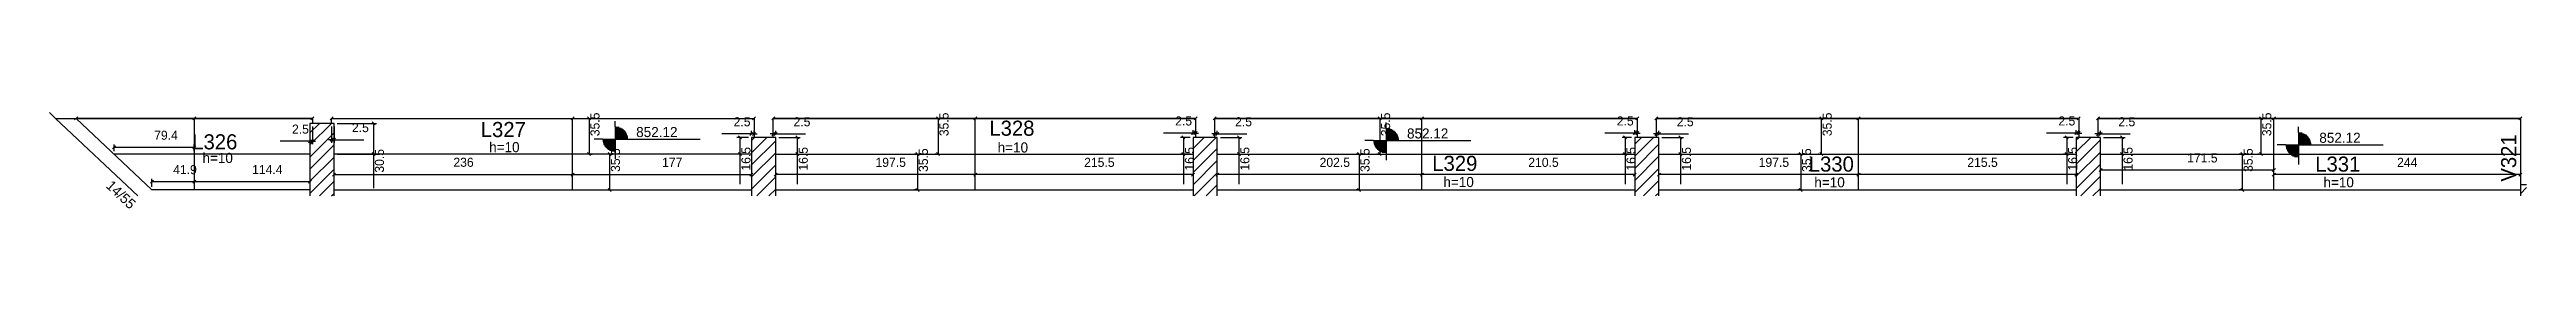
# Model space of a CAD drawing. Header units: metres. Extents: x 2888 to 5339, y 1559 to 1655.
import ezdxf

# ---------------------------------------------------------------- set-up
doc = ezdxf.new("R2010")
doc.units = ezdxf.units.M
for name, color, linetype in [('3', 7, 'Continuous'), ('4', 7, 'Continuous'), ('7', 7, 'Continuous'), ('Painéis', 7, 'Continuous')]:
    doc.layers.add(name, color=color, linetype=linetype)

msp = doc.modelspace()

# ---------------------------------------------------------------- linework, layer by layer
at = {"layer": '3', "color": 3, "lineweight": 25}
for p, q in [((2894, 1648.9), (2975.4, 1571.9)), ((2914.3, 1648.9), (2989.3, 1577.9)), ((3145.6, 1622.5), (3167, 1643.9)), ((3145.6, 1634.5), (3155, 1643.9)), ((3447.8, 1640.7), (3447.8, 1646.2)), ((4210.7, 1639.3), (4210.7, 1644.8)), ((3145.6, 1610.5), (3169.6, 1634.5)), ((3145.6, 1598.5), (3169.6, 1622.5)), ((3435.3, 1628.2), (3426.9, 1628.2)), ((3435.3, 1628.2), (3460.3, 1628.2)), ((3447.8, 1627.4), (3435.3, 1627.4)), ((3447.8, 1626.6), (3435.4, 1626.6)), ((3447.8, 1625.8), (3435.6, 1625.8)), ((3447.8, 1625), (3435.7, 1625)), ((3447.8, 1624.2), (3436, 1624.2)), ((3447.8, 1623.4), (3436.3, 1623.4)), ((3447.8, 1622.6), (3436.6, 1622.6)), ((3447.8, 1621.8), (3437.1, 1621.8)), ((3447.8, 1621), (3437.6, 1621)), ((3447.8, 1620.3), (3438.2, 1620.3)), ((3447.8, 1619.5), (3438.9, 1619.5)), ((3447.8, 1618.7), (3439.7, 1618.7)), ((3447.8, 1617.9), (3440.8, 1617.9)), ((3447.8, 1640.7), (3447.8, 1615.7)), ((3447.8, 1640.1), (3451.7, 1640.1)), ((3447.8, 1639.3), (3453.6, 1639.3)), ((3447.8, 1638.5), (3454.9, 1638.5)), ((3447.8, 1637.7), (3455.9, 1637.7)), ((3447.8, 1636.9), (3456.8, 1636.9)), ((3447.8, 1636.1), (3457.5, 1636.1)), ((3447.8, 1635.3), (3458.1, 1635.3)), ((3447.8, 1634.5), (3458.6, 1634.5)), ((3447.8, 1633.7), (3459, 1633.7)), ((3447.8, 1632.9), (3459.4, 1632.9)), ((3447.8, 1632.1), (3459.7, 1632.1)), ((3447.8, 1631.4), (3459.9, 1631.4)), ((3447.8, 1630.6), (3460.1, 1630.6)), ((3447.8, 1629.8), (3460.2, 1629.8)), ((3447.8, 1629), (3460.3, 1629)), ((3460.3, 1628.2), (3531.8, 1628.2)), ((3582.6, 1614.7), (3597.8, 1629.9)), ((3582.6, 1626.8), (3585.7, 1629.9)), ((3582.6, 1602.7), (3606.6, 1626.7)), ((4019.6, 1607), (4042.5, 1629.9)), ((4019.6, 1619), (4030.5, 1629.9)), ((4019.6, 1595), (4043.6, 1619)), ((4198.2, 1626.8), (4189.7, 1626.8)), ((4198.2, 1626.8), (4223.2, 1626.8)), ((4210.7, 1626), (4198.2, 1626)), ((4210.7, 1625.2), (4198.3, 1625.2)), ((4210.7, 1624.4), (4198.4, 1624.4)), ((4210.7, 1623.6), (4198.6, 1623.6)), ((4210.7, 1622.8), (4198.8, 1622.8)), ((4210.7, 1622.1), (4199.1, 1622.1)), ((4210.7, 1621.3), (4199.5, 1621.3)), ((4210.7, 1620.5), (4199.9, 1620.5)), ((4210.7, 1619.7), (4200.4, 1619.7)), ((4210.7, 1618.9), (4201, 1618.9)), ((4210.7, 1618.1), (4201.7, 1618.1)), ((4210.7, 1639.3), (4210.7, 1614.3)), ((4210.7, 1638.7), (4214.5, 1638.7)), ((4210.7, 1637.9), (4216.4, 1637.9)), ((4210.7, 1637.1), (4217.7, 1637.1)), ((4210.7, 1636.3), (4218.8, 1636.3)), ((4210.7, 1635.5), (4219.6, 1635.5)), ((4210.7, 1634.7), (4220.3, 1634.7)), ((4210.7, 1633.9), (4220.9, 1633.9)), ((4210.7, 1633.2), (4221.4, 1633.2)), ((4210.7, 1632.4), (4221.9, 1632.4)), ((4210.7, 1631.6), (4222.2, 1631.6)), ((4210.7, 1630.8), (4222.5, 1630.8)), ((4210.7, 1630), (4222.8, 1630)), ((4210.7, 1629.2), (4222.9, 1629.2)), ((4210.7, 1628.4), (4223.1, 1628.4)), ((4210.7, 1627.6), (4223.2, 1627.6)), ((4223.2, 1626.8), (4294.6, 1626.8)), ((4456.6, 1611.2), (4475.3, 1629.9)), ((4456.6, 1623.2), (4463.3, 1629.9)), ((4456.6, 1599.2), (4480.6, 1623.2)), ((4893.6, 1615.5), (4908, 1629.9)), ((4893.6, 1627.5), (4896, 1629.9)), ((4893.6, 1603.5), (4917.6, 1627.5)), ((5101, 1622.5), (5092.5, 1622.5)), ((5101, 1622.5), (5126, 1622.5)), ((5113.5, 1621.8), (5101, 1621.8)), ((5113.5, 1621), (5101.1, 1621)), ((5113.5, 1620.2), (5101.2, 1620.2)), ((5113.5, 1619.4), (5101.4, 1619.4)), ((5113.5, 1618.6), (5101.6, 1618.6)), ((5113.5, 1617.8), (5101.9, 1617.8)), ((5113.5, 1635), (5113.5, 1640.6)), ((5113.5, 1635), (5113.5, 1610)), ((5113.5, 1634.4), (5117.3, 1634.4)), ((5113.5, 1633.6), (5119.2, 1633.6)), ((5113.5, 1632.9), (5120.5, 1632.9)), ((5113.5, 1632.1), (5121.6, 1632.1)), ((5113.5, 1631.3), (5122.4, 1631.3)), ((5113.5, 1630.5), (5123.1, 1630.5)), ((5113.5, 1629.7), (5123.7, 1629.7)), ((5113.5, 1628.9), (5124.2, 1628.9)), ((5113.5, 1628.1), (5124.7, 1628.1)), ((5113.5, 1627.3), (5125, 1627.3)), ((5113.5, 1626.5), (5125.3, 1626.5)), ((5113.5, 1625.7), (5125.5, 1625.7)), ((5113.5, 1624.9), (5125.7, 1624.9)), ((5113.5, 1624.1), (5125.9, 1624.1)), ((5113.5, 1623.3), (5126, 1623.3)), ((5126, 1622.5), (5197.4, 1622.5)), ((3145.6, 1586.4), (3169.6, 1610.4)), ((3145.6, 1574.4), (3169.6, 1598.4)), ((3447.8, 1617.1), (3442.1, 1617.1)), ((3447.8, 1616.3), (3444, 1616.3)), ((3447.8, 1615.7), (3447.8, 1608.8)), ((3582.6, 1590.7), (3606.6, 1614.7)), ((3582.6, 1578.7), (3606.6, 1602.7)), ((4019.6, 1582.9), (4043.6, 1606.9)), ((4020.6, 1571.9), (4043.6, 1594.9)), ((4210.7, 1617.3), (4202.6, 1617.3)), ((4210.7, 1616.5), (4203.6, 1616.5)), ((4210.7, 1615.7), (4204.9, 1615.7)), ((4210.7, 1614.9), (4206.8, 1614.9)), ((4210.7, 1614.3), (4210.7, 1607.4)), ((4456.6, 1587.2), (4480.6, 1611.2)), ((4456.6, 1575.2), (4480.6, 1599.2)), ((4893.6, 1591.4), (4917.6, 1615.4)), ((4893.6, 1579.4), (4917.6, 1603.4)), ((5113.5, 1617), (5102.3, 1617)), ((5113.5, 1616.2), (5102.7, 1616.2)), ((5113.5, 1615.4), (5103.2, 1615.4)), ((5113.5, 1614.6), (5103.8, 1614.6)), ((5113.5, 1613.8), (5104.5, 1613.8)), ((5113.5, 1613), (5105.3, 1613)), ((5113.5, 1612.2), (5106.4, 1612.2)), ((5113.5, 1611.4), (5107.7, 1611.4)), ((5113.5, 1610.7), (5109.6, 1610.7)), ((5113.5, 1610), (5113.5, 1603.2)), ((3145.6, 1577.9), (2989.3, 1577.9)), ((3155.1, 1571.9), (3169.6, 1586.4)), ((3167.1, 1571.9), (3169.6, 1574.4)), ((3169.6, 1577.9), (3582.6, 1577.9)), ((3587.8, 1571.9), (3606.6, 1590.7)), ((3599.8, 1571.9), (3606.6, 1578.6)), ((3606.6, 1577.9), (4019.6, 1577.9)), ((4032.6, 1571.9), (4043.6, 1582.9)), ((4043.6, 1577.9), (4456.6, 1577.9)), ((4465.3, 1571.9), (4480.6, 1587.1)), ((4477.3, 1571.9), (4480.6, 1575.1)), ((4480.6, 1577.9), (4893.6, 1577.9)), ((4898.1, 1571.9), (4917.6, 1591.4)), ((4910.1, 1571.9), (4917.6, 1579.4)), ((4917.6, 1577.9), (5333.1, 1577.9)), ((5333.1, 1574.1), (5339.1, 1580.2))]:
    msp.add_line(p, q, dxfattribs=at)
for points in [[(2888, 1654.6), (2894, 1648.9)], [(2894, 1648.9), (3148.1, 1648.9)], [(3148.1, 1648.9), (3148.1, 1643.9)], [(3167.1, 1648.9), (3585.1, 1648.9)], [(3167.1, 1643.9), (3167.1, 1648.9)], [(3585.1, 1648.9), (3585.1, 1629.9)], [(3604.1, 1648.9), (4022.1, 1648.9)], [(3604.1, 1629.9), (3604.1, 1648.9)], [(4022.1, 1648.9), (4022.1, 1629.9)], [(4041.1, 1648.9), (4459.1, 1648.9)], [(4041.1, 1629.9), (4041.1, 1648.9)], [(4459.1, 1648.9), (4459.1, 1629.9)], [(4478.1, 1648.9), (4896.1, 1648.9)], [(4478.1, 1629.9), (4478.1, 1648.9)], [(4896.1, 1648.9), (4896.1, 1629.9)], [(4915.1, 1648.9), (5333.1, 1648.9)], [(4915.1, 1629.9), (4915.1, 1648.9)], [(5333.1, 1648.9), (5333.1, 1582.9)]]:
    msp.add_lwpolyline(points, dxfattribs=at)
at = {"layer": '7', "color": 7, "lineweight": 25}
for points in [[(3169.6, 1643.9), (3145.6, 1643.9)], [(3145.6, 1643.9), (3145.6, 1571.9)], [(3169.6, 1571.9), (3169.6, 1643.9)], [(3606.6, 1629.9), (3582.6, 1629.9)], [(3582.6, 1629.9), (3582.6, 1571.9)], [(3606.6, 1571.9), (3606.6, 1629.9)], [(4043.6, 1629.9), (4019.6, 1629.9)], [(4019.6, 1629.9), (4019.6, 1571.9)], [(4043.6, 1571.9), (4043.6, 1629.9)], [(4480.6, 1629.9), (4456.6, 1629.9)], [(4456.6, 1629.9), (4456.6, 1571.9)], [(4480.6, 1571.9), (4480.6, 1629.9)], [(4917.6, 1629.9), (4893.6, 1629.9)], [(4893.6, 1629.9), (4893.6, 1571.9)], [(4917.6, 1571.9), (4917.6, 1629.9)], [(5339.1, 1582.9), (5333.1, 1582.9)], [(5333.1, 1582.9), (5333.1, 1571.9)]]:
    msp.add_lwpolyline(points, dxfattribs=at)
at = {"layer": 'Painéis', "color": 0, "lineweight": 25}
for p, q in [((2915.8, 1650.4), (2912.8, 1647.4)), ((3032.7, 1650.4), (3029.7, 1647.4)), ((3029.7, 1647.4), (3032.7, 1650.4)), ((3146.6, 1647.4), (3149.6, 1650.4)), ((3168.6, 1650.4), (3165.6, 1647.4)), ((3210.1, 1642.4), (3207.1, 1645.4)), ((3404.1, 1647.4), (3407.1, 1650.4)), ((3407.1, 1650.4), (3404.1, 1647.4)), ((3423.4, 1647.4), (3420.4, 1650.4)), ((3583.6, 1647.4), (3586.6, 1650.4)), ((3605.6, 1650.4), (3602.6, 1647.4)), ((3768.8, 1647.4), (3765.8, 1650.4)), ((3805.6, 1650.4), (3802.6, 1647.4)), ((3802.6, 1647.4), (3805.6, 1650.4)), ((4020.6, 1647.4), (4023.6, 1650.4)), ((4042.6, 1650.4), (4039.6, 1647.4)), ((4205.8, 1647.4), (4202.8, 1650.4)), ((4247.6, 1650.4), (4244.6, 1647.4)), ((4244.6, 1647.4), (4247.6, 1650.4)), ((4457.6, 1647.4), (4460.6, 1650.4)), ((4479.6, 1650.4), (4476.6, 1647.4)), ((4642.8, 1647.4), (4639.8, 1650.4)), ((4679.6, 1650.4), (4676.6, 1647.4)), ((4676.6, 1647.4), (4679.6, 1650.4)), ((4894.6, 1647.4), (4897.6, 1650.4)), ((4916.6, 1650.4), (4913.6, 1647.4)), ((5077.8, 1647.4), (5074.8, 1650.4)), ((5090.6, 1650.4), (5087.6, 1647.4)), ((5087.6, 1647.4), (5090.6, 1650.4)), ((5331.6, 1647.4), (5334.6, 1650.4)), ((2953.3, 1621.5), (2950.3, 1618.5)), ((3029.7, 1618.5), (3032.7, 1621.5)), ((3144.1, 1624.6), (3147.1, 1627.6)), ((3149.6, 1627.6), (3146.6, 1624.6)), ((3165.6, 1626.1), (3168.6, 1629.1)), ((3171.1, 1629.1), (3168.1, 1626.1)), ((3572.7, 1628.4), (3569.7, 1631.4)), ((3581.1, 1631.9), (3584.1, 1634.9)), ((3586.6, 1634.9), (3583.6, 1631.9)), ((3602.6, 1631.9), (3605.6, 1634.9)), ((3608.1, 1634.9), (3605.1, 1631.9)), ((3629.4, 1628.4), (3626.4, 1631.4)), ((4011.6, 1628.4), (4008.6, 1631.4)), ((4018.1, 1632.7), (4021.1, 1635.7)), ((4023.6, 1635.7), (4020.6, 1632.7)), ((4039.6, 1631.9), (4042.6, 1634.9)), ((4045.1, 1634.9), (4042.1, 1631.9)), ((4066.4, 1628.4), (4063.4, 1631.4)), ((4448.6, 1628.4), (4445.6, 1631.4)), ((4455.1, 1632.7), (4458.1, 1635.7)), ((4460.6, 1635.7), (4457.6, 1632.7)), ((4476.6, 1631.9), (4479.6, 1634.9)), ((4482.1, 1634.9), (4479.1, 1631.9)), ((4503.4, 1628.4), (4500.4, 1631.4)), ((4885.6, 1628.4), (4882.6, 1631.4)), ((4892.1, 1632.7), (4895.1, 1635.7)), ((4897.6, 1635.7), (4894.6, 1632.7)), ((4913.6, 1631.9), (4916.6, 1634.9)), ((4919.1, 1634.9), (4916.1, 1631.9)), ((4940.4, 1628.4), (4937.4, 1631.4)), ((3171.1, 1594.6), (3168.1, 1591.6)), ((3207.1, 1614.9), (3210.1, 1611.9)), ((3404.1, 1591.6), (3407.1, 1594.6)), ((3407.1, 1594.6), (3404.1, 1591.6)), ((3420.4, 1614.9), (3423.4, 1611.9)), ((3443.7, 1611.9), (3440.7, 1614.9)), ((3569.7, 1614.9), (3572.7, 1611.9)), ((3581.1, 1591.6), (3584.1, 1594.6)), ((3608.1, 1594.6), (3605.1, 1591.6)), ((3626.4, 1614.9), (3629.4, 1611.9)), ((3748.4, 1611.9), (3745.4, 1614.9)), ((3765.8, 1614.9), (3768.8, 1611.9)), ((3805.6, 1594.6), (3802.6, 1591.6)), ((3802.6, 1591.6), (3805.6, 1594.6)), ((4008.6, 1614.9), (4011.6, 1611.9)), ((4018.1, 1591.6), (4021.1, 1594.6)), ((4045.1, 1594.6), (4042.1, 1591.6)), ((4063.4, 1614.9), (4066.4, 1611.9)), ((4185.4, 1611.9), (4182.4, 1614.9)), ((4202.8, 1614.9), (4205.8, 1611.9)), ((4247.6, 1594.6), (4244.6, 1591.6)), ((4244.6, 1591.6), (4247.6, 1594.6)), ((4445.6, 1614.9), (4448.6, 1611.9)), ((4455.1, 1591.6), (4458.1, 1594.6)), ((4482.1, 1594.6), (4479.1, 1591.6)), ((4500.4, 1614.9), (4503.4, 1611.9)), ((4622.4, 1611.9), (4619.4, 1614.9)), ((4639.8, 1614.9), (4642.8, 1611.9)), ((4679.6, 1594.6), (4676.6, 1591.6)), ((4676.6, 1591.6), (4679.6, 1594.6)), ((4882.6, 1614.9), (4885.6, 1611.9)), ((4892.1, 1591.6), (4895.1, 1594.6)), ((4919.1, 1599), (4916.1, 1596)), ((4937.4, 1614.9), (4940.4, 1611.9)), ((5059.4, 1611.9), (5056.4, 1614.9)), ((5074.8, 1614.9), (5077.8, 1611.9)), ((5087.6, 1596), (5090.6, 1599)), ((5090.6, 1594.6), (5087.6, 1591.6)), ((5331.6, 1591.6), (5334.6, 1594.6)), ((2990.8, 1587.4), (2987.8, 1584.4)), ((3032.7, 1587.4), (3029.7, 1584.4)), ((3029.7, 1584.4), (3032.7, 1587.4)), ((3144.1, 1584.4), (3147.1, 1587.4)), ((3440.7, 1579.4), (3443.7, 1576.4)), ((3745.4, 1579.4), (3748.4, 1576.4)), ((4182.4, 1579.4), (4185.4, 1576.4)), ((4619.4, 1579.4), (4622.4, 1576.4)), ((5056.4, 1579.4), (5059.4, 1576.4))]:
    msp.add_line(p, q, dxfattribs=at)
at = {"layer": 'Painéis', "color": 4, "lineweight": 25}
for p, q in [((3031.2, 1648.9), (2914.3, 1648.9)), ((3148.1, 1648.9), (3031.2, 1648.9)), ((3167.1, 1648.9), (3405.6, 1648.9)), ((3172.6, 1643.9), (3211.6, 1643.9)), ((3208.6, 1643.9), (3208.6, 1613.4)), ((3405.6, 1648.9), (3585.1, 1648.9)), ((3421.9, 1648.9), (3421.9, 1613.4)), ((3424.1, 1648.9), (3424.9, 1648.9)), ((3804.1, 1648.9), (3604.1, 1648.9)), ((3765, 1648.9), (3764.3, 1648.9)), ((3767.3, 1648.9), (3767.3, 1613.4)), ((4022.1, 1648.9), (3804.1, 1648.9)), ((4246.1, 1648.9), (4041.1, 1648.9)), ((4202, 1648.9), (4201.3, 1648.9)), ((4204.3, 1648.9), (4204.3, 1613.4)), ((4459.1, 1648.9), (4246.1, 1648.9)), ((4678.1, 1648.9), (4478.1, 1648.9)), ((4639, 1648.9), (4638.3, 1648.9)), ((4641.3, 1648.9), (4641.3, 1613.4)), ((4896.1, 1648.9), (4678.1, 1648.9)), ((5089.1, 1648.9), (4915.1, 1648.9)), ((5074, 1648.9), (5073.3, 1648.9)), ((5076.3, 1648.9), (5076.3, 1613.4)), ((5333.1, 1648.9), (5089.1, 1648.9)), ((2951.8, 1616.4), (2951.8, 1623)), ((3031.2, 1620), (2951.8, 1620)), ((3031.2, 1616.4), (3031.2, 1623)), ((3145.6, 1626.1), (3116.2, 1626.1)), ((3145.6, 1640.9), (3145.6, 1623.1)), ((3148.1, 1626.1), (3145.6, 1626.1)), ((3148.1, 1640.9), (3148.1, 1623.1)), ((3148.1, 1626.1), (3151.1, 1626.1)), ((3167.1, 1627.6), (3164.1, 1627.6)), ((3167.1, 1640.9), (3167.1, 1624.6)), ((3167.1, 1627.6), (3169.6, 1627.6)), ((3169.6, 1640.9), (3169.6, 1624.6)), ((3169.6, 1627.6), (3198.9, 1627.6)), ((3582.6, 1633.4), (3553.2, 1633.4)), ((3579.6, 1629.9), (3568.2, 1629.9)), ((3571.2, 1629.9), (3571.2, 1613.4)), ((3582.6, 1632.9), (3582.6, 1636.4)), ((3585.1, 1633.4), (3582.6, 1633.4)), ((3585.1, 1632.9), (3585.1, 1636.4)), ((3585.1, 1633.4), (3588.1, 1633.4)), ((3604.1, 1633.4), (3601.1, 1633.4)), ((3604.1, 1632.9), (3604.1, 1636.4)), ((3604.1, 1633.4), (3606.6, 1633.4)), ((3606.6, 1632.9), (3606.6, 1636.4)), ((3606.6, 1633.4), (3635.9, 1633.4)), ((3609.6, 1629.9), (3630.9, 1629.9)), ((3627.9, 1629.9), (3627.9, 1613.4)), ((4019.6, 1634.2), (3990.2, 1634.2)), ((4016.6, 1629.9), (4007.1, 1629.9)), ((4010.1, 1629.9), (4010.1, 1613.4)), ((4019.6, 1632.9), (4019.6, 1637.2)), ((4022.1, 1634.2), (4019.6, 1634.2)), ((4022.1, 1632.9), (4022.1, 1637.2)), ((4022.1, 1634.2), (4025.1, 1634.2)), ((4041.1, 1633.4), (4038.1, 1633.4)), ((4041.1, 1632.9), (4041.1, 1636.4)), ((4041.1, 1633.4), (4043.6, 1633.4)), ((4043.6, 1632.9), (4043.6, 1636.4)), ((4043.6, 1633.4), (4072.9, 1633.4)), ((4046.6, 1629.9), (4067.9, 1629.9)), ((4064.9, 1629.9), (4064.9, 1613.4)), ((4456.6, 1634.2), (4427.2, 1634.2)), ((4453.6, 1629.9), (4444.1, 1629.9)), ((4447.1, 1629.9), (4447.1, 1613.4)), ((4456.6, 1632.9), (4456.6, 1637.2)), ((4459.1, 1634.2), (4456.6, 1634.2)), ((4459.1, 1632.9), (4459.1, 1637.2)), ((4459.1, 1634.2), (4462.1, 1634.2)), ((4478.1, 1633.4), (4475.1, 1633.4)), ((4478.1, 1632.9), (4478.1, 1636.4)), ((4478.1, 1633.4), (4480.6, 1633.4)), ((4480.6, 1632.9), (4480.6, 1636.4)), ((4480.6, 1633.4), (4509.9, 1633.4)), ((4483.6, 1629.9), (4504.9, 1629.9)), ((4501.9, 1629.9), (4501.9, 1613.4)), ((4893.6, 1634.2), (4864.2, 1634.2)), ((4890.6, 1629.9), (4881.1, 1629.9)), ((4884.1, 1629.9), (4884.1, 1613.4)), ((4893.6, 1632.9), (4893.6, 1637.2)), ((4896.1, 1634.2), (4893.6, 1634.2)), ((4896.1, 1632.9), (4896.1, 1637.2)), ((4896.1, 1634.2), (4899.1, 1634.2)), ((4915.1, 1633.4), (4912.1, 1633.4)), ((4915.1, 1632.9), (4915.1, 1636.4)), ((4915.1, 1633.4), (4917.6, 1633.4)), ((4917.6, 1632.9), (4917.6, 1636.4)), ((4917.6, 1633.4), (4946.9, 1633.4)), ((4920.6, 1629.9), (4941.9, 1629.9)), ((4938.9, 1629.9), (4938.9, 1613.4)), ((3172.6, 1613.4), (3211.6, 1613.4)), ((3208.6, 1613.4), (3208.6, 1579.6)), ((3424.1, 1613.4), (3424.9, 1613.4)), ((3442.2, 1613.4), (3442.2, 1577.9)), ((3443.3, 1613.4), (3445.2, 1613.4)), ((3579.6, 1613.4), (3568.2, 1613.4)), ((3571.2, 1613.4), (3571.2, 1583.5)), ((3609.6, 1613.4), (3630.9, 1613.4)), ((3627.9, 1613.4), (3627.9, 1583.5)), ((3745.8, 1613.4), (3743.9, 1613.4)), ((3746.9, 1613.4), (3746.9, 1577.9)), ((3765, 1613.4), (3764.3, 1613.4)), ((4016.6, 1613.4), (4007.1, 1613.4)), ((4010.1, 1613.4), (4010.1, 1583.5)), ((4046.6, 1613.4), (4067.9, 1613.4)), ((4064.9, 1613.4), (4064.9, 1583.5)), ((4182.8, 1613.4), (4180.9, 1613.4)), ((4183.9, 1613.4), (4183.9, 1577.9)), ((4202, 1613.4), (4201.3, 1613.4)), ((4453.6, 1613.4), (4444.1, 1613.4)), ((4447.1, 1613.4), (4447.1, 1583.5)), ((4483.6, 1613.4), (4504.9, 1613.4)), ((4501.9, 1613.4), (4501.9, 1583.5)), ((4619.8, 1613.4), (4617.9, 1613.4)), ((4620.9, 1613.4), (4620.9, 1577.9)), ((4639, 1613.4), (4638.3, 1613.4)), ((4890.6, 1613.4), (4881.1, 1613.4)), ((4884.1, 1613.4), (4884.1, 1583.5)), ((5089.1, 1597.5), (4917.6, 1597.5)), ((4920.6, 1613.4), (4941.9, 1613.4)), ((4938.9, 1613.4), (4938.9, 1583.5)), ((5056.8, 1613.4), (5054.9, 1613.4)), ((5057.9, 1613.4), (5057.9, 1577.9)), ((5074, 1613.4), (5073.3, 1613.4)), ((2989.3, 1580.9), (2989.3, 1588.9)), ((3031.2, 1585.9), (2989.3, 1585.9)), ((3145.6, 1585.9), (3031.2, 1585.9)), ((3169.6, 1593.1), (3405.6, 1593.1)), ((3405.6, 1593.1), (3582.6, 1593.1)), ((3443.3, 1577.9), (3445.2, 1577.9)), ((3804.1, 1593.1), (3606.6, 1593.1)), ((3745.8, 1577.9), (3743.9, 1577.9)), ((4019.6, 1593.1), (3804.1, 1593.1)), ((4246.1, 1593.1), (4043.6, 1593.1)), ((4182.8, 1577.9), (4180.9, 1577.9)), ((4456.6, 1593.1), (4246.1, 1593.1)), ((4678.1, 1593.1), (4480.6, 1593.1)), ((4619.8, 1577.9), (4617.9, 1577.9)), ((4893.6, 1593.1), (4678.1, 1593.1)), ((5056.8, 1577.9), (5054.9, 1577.9)), ((5333.1, 1593.1), (5089.1, 1593.1))]:
    msp.add_line(p, q, dxfattribs=at)
at = {"layer": 'Painéis', "color": 200, "lineweight": 25}
for p, q in [((3031.2, 1648.9), (3031.2, 1577.9)), ((3405.6, 1577.9), (3405.6, 1648.9)), ((3804.1, 1577.9), (3804.1, 1648.9)), ((4246.1, 1577.9), (4246.1, 1648.9)), ((4678.1, 1577.9), (4678.1, 1648.9)), ((5089.1, 1577.9), (5089.1, 1648.9)), ((3145.6, 1613.4), (2951.8, 1613.4)), ((3582.6, 1613.4), (3169.6, 1613.4)), ((3606.6, 1613.4), (4019.6, 1613.4)), ((4043.6, 1613.4), (4456.6, 1613.4)), ((4480.6, 1613.4), (4893.6, 1613.4)), ((4917.6, 1613.4), (5333.1, 1613.4))]:
    msp.add_line(p, q, dxfattribs=at)

# ---------------------------------------------------------------- texts
at = {"layer": '3', "color": 3, "lineweight": 25}
for s, p in [('h=10', (3323, 1615.3)), ('852.12', (3468.5, 1630.3)), ('h=10', (3826.2, 1615)), ('852.12', (4231.3, 1628.9)), ('852.12', (5134.1, 1624.6)), ('h=10', (3039.3, 1604.6)), ('h=10', (4267.3, 1580.7)), ('h=10', (4634.4, 1580.4)), ('h=10', (5138.2, 1580.4))]:
    msp.add_text(s, height=10, dxfattribs=at).set_placement(p)
msp.add_text('14/55', height=10, rotation=316.572, dxfattribs=at).set_placement((2943.1, 1581))
at = {"layer": '4', "color": 4, "lineweight": 25}
for s, p in [('L327', (3314.7, 1630.3)), ('L328', (3818, 1631.6)), ('L326', (3029.2, 1618.1)), ('L329', (4256.3, 1596.7)), ('L330', (4628.9, 1596)), ('L331', (5130.1, 1596))]:
    msp.add_text(s, height=15, dxfattribs=at).set_placement(p)
msp.add_text('V321', height=15, rotation=90, dxfattribs=at).set_placement((5329, 1586.1))
at = {"layer": 'Painéis', "color": 240, "lineweight": 25}
for s, p in [('2.5', (3127.9, 1633.7)), ('2.5', (3187.2, 1635.2)), ('2.5', (3564.9, 1641)), ('2.5', (3624.2, 1641)), ('2.5', (4001.9, 1641.8)), ('2.5', (4061.2, 1641)), ('2.5', (4438.9, 1641.8)), ('2.5', (4498.2, 1641)), ('2.5', (4875.9, 1641.8)), ('2.5', (4935.2, 1641)), ('79.4', (2991.5, 1627.6)), ('41.9', (3010.3, 1593.5)), ('114.4', (3088.4, 1593.5)), ('236', (3287.6, 1600.8)), ('177', (3494.1, 1600.7)), ('197.5', (3705.3, 1600.7)), ('215.5', (3911.8, 1600.7)), ('202.5', (4144.8, 1600.7)), ('210.5', (4351.3, 1600.7)), ('197.5', (4579.3, 1600.7)), ('215.5', (4785.8, 1600.7)), ('171.5', (5003.3, 1605.1)), ('244', (5211.1, 1600.7))]:
    msp.add_text(s, height=9, dxfattribs=at).set_placement(p)
for s, p in [('35.5', (3432.2, 1631.2)), ('35.5', (3777.6, 1631.2)), ('35.5', (4214.6, 1631.2)), ('35.5', (4651.6, 1631.2)), ('35.5', (5086.6, 1631.2)), ('30.5', (3218.9, 1595)), ('35.5', (3452.5, 1595.7)), ('16.5', (3581.6, 1597)), ('16.5', (3638.3, 1597)), ('35.5', (3757.2, 1595.7)), ('16.5', (4020.5, 1597)), ('16.5', (4075.3, 1597)), ('35.5', (4194.2, 1595.7)), ('16.5', (4457.5, 1597)), ('16.5', (4512.3, 1597)), ('35.5', (4631.2, 1595.7)), ('16.5', (4894.5, 1597)), ('16.5', (4949.3, 1597)), ('35.5', (5068.2, 1595.7))]:
    msp.add_text(s, height=9, rotation=90, dxfattribs=at).set_placement(p)

doc.saveas('drawing.dxf')
